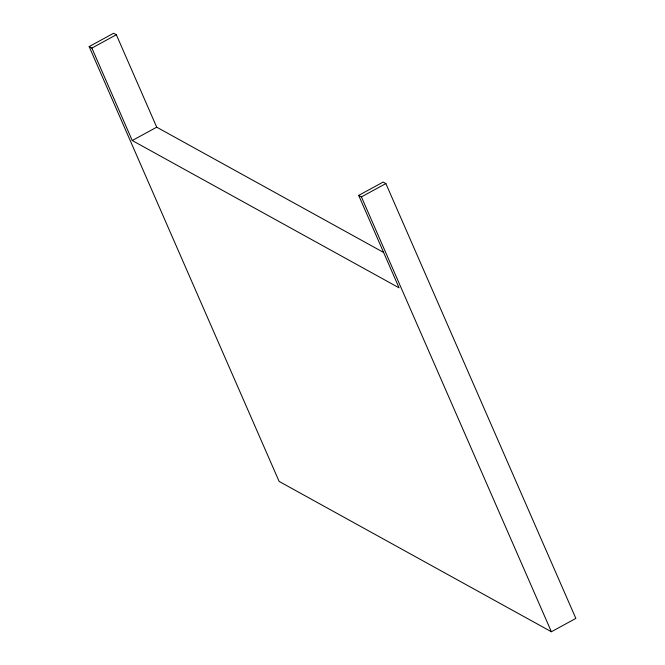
<?xml version="1.0" encoding="UTF-8"?>
<svg xmlns="http://www.w3.org/2000/svg" width="665" height="665" viewBox="0 0 665 665"><rect width="100%" height="100%" fill="white"/><g stroke="black" fill="none" stroke-linecap="round" stroke-linejoin="round"><path stroke-width="1" d="M89.152 46.583L91.87 48.08L132.252 140.523L399.067 287.837L358.684 195.402L383.156 182.069L385.875 183.573L575.848 618.417L551.385 631.75L279.125 481.427L89.152 46.583L113.615 33.25L116.333 34.746L156.724 127.19L383.605 252.459M91.87 48.08L116.333 34.746M132.252 140.523L156.724 127.19M358.684 195.402L361.403 196.906L385.875 183.573M361.403 196.906L551.385 631.75"/></g></svg>
